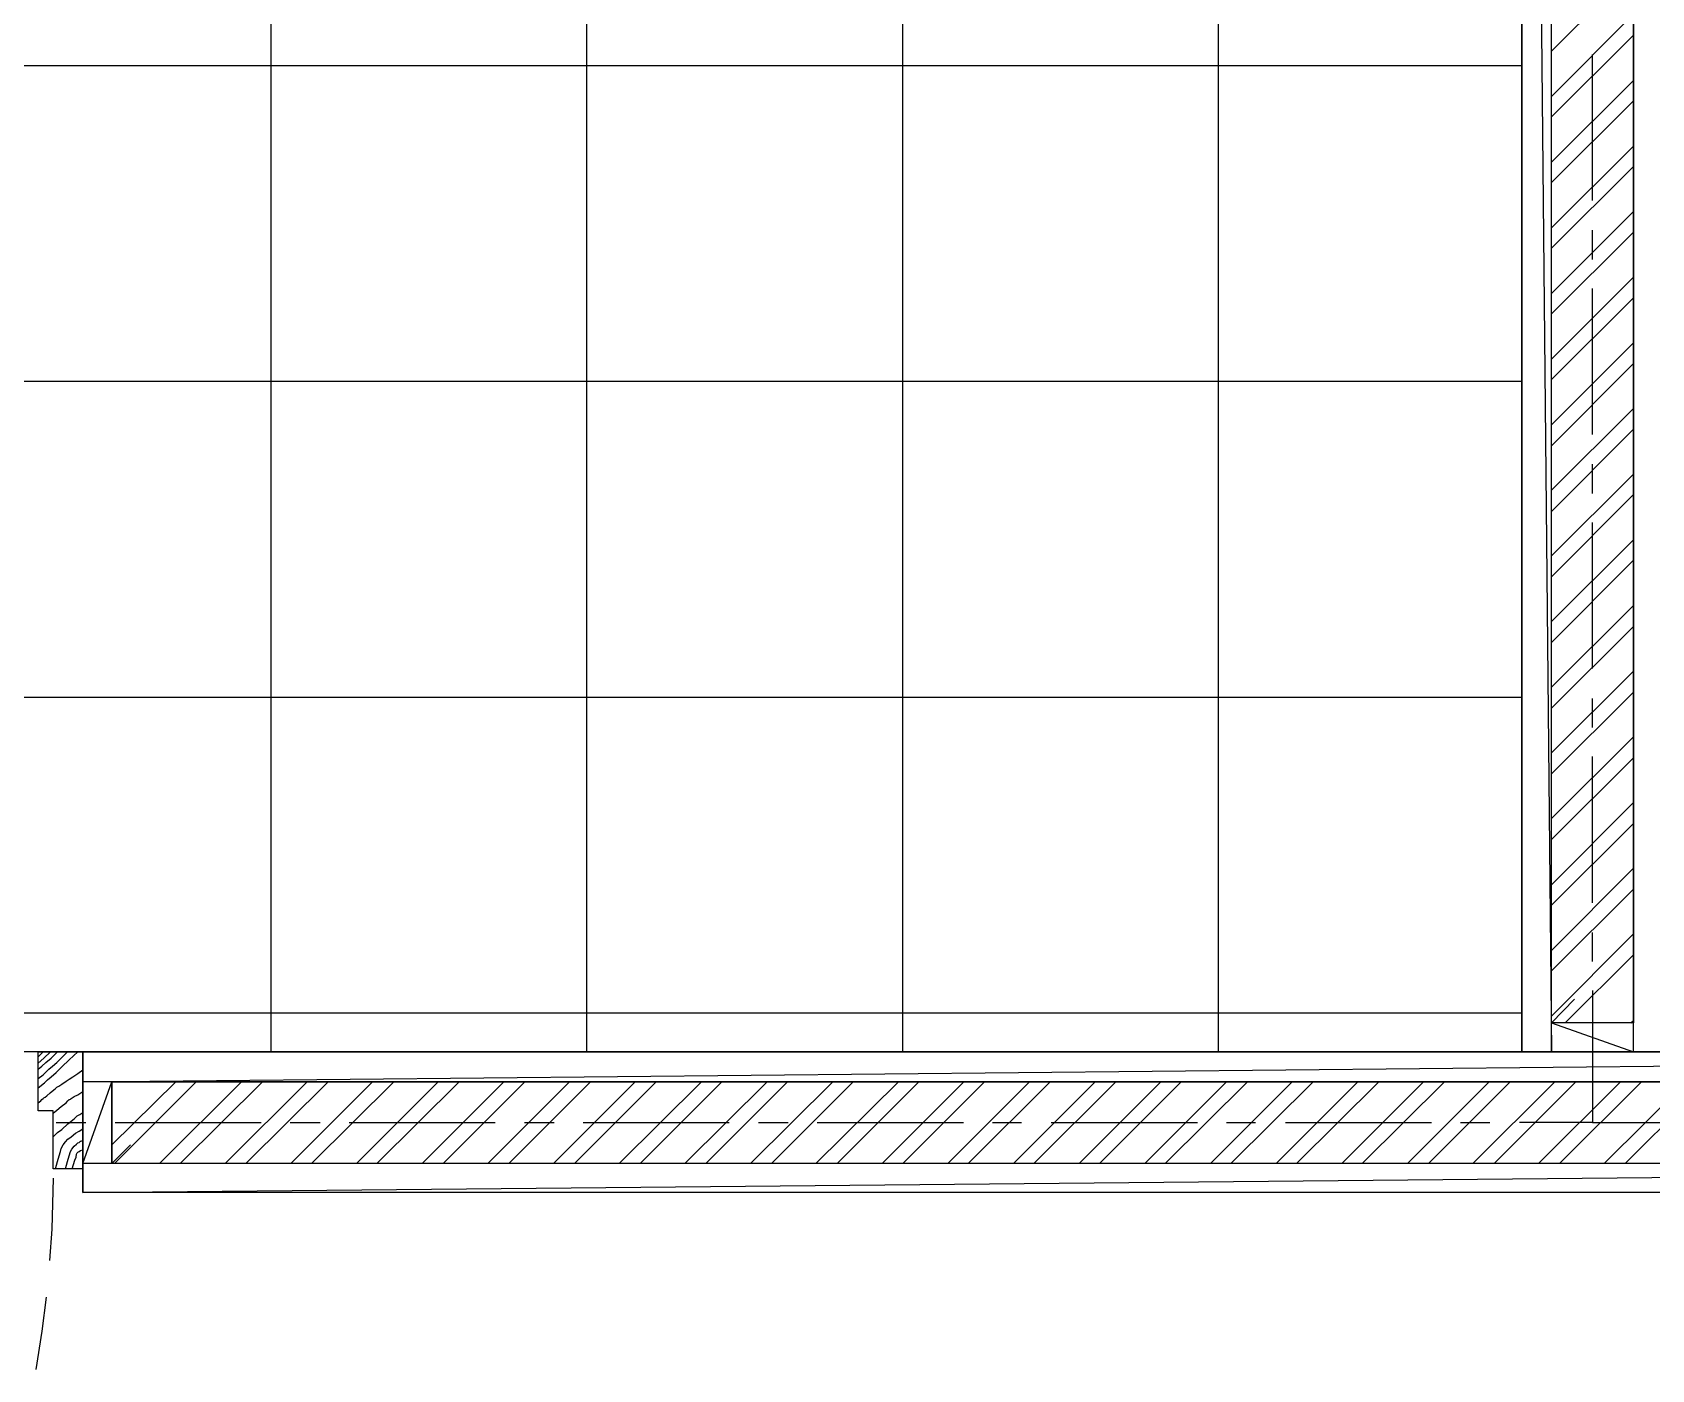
# Model space of a CAD drawing. Header units: millimetres. Extents: x 7649 to 34105, y 3983 to 25377.
# Drawn here: x 22291 to 23674, y 17785 to 18928 of the extents above; entities that cross this region are included whole.
import ezdxf

# ---------------------------------------------------------------- set-up
doc = ezdxf.new("R2010")
doc.units = ezdxf.units.MM

msp = doc.modelspace()

# ---------------------------------------------------------------- linework, layer by layer
at = {"layer": 'GEOMETRY', "color": 7}
for p, q in [((22494.69861, 18056.93056), (22494.69861, 20636.61806)), ((22764.57361, 18056.93056), (22764.57361, 20636.61806)), ((23034.44861, 18056.93056), (23034.44861, 20636.61806)), ((23304.32361, 18056.93056), (23304.32361, 20636.61806)), ((23563.61528, 18056.93056), (23563.61528, 20636.61806)), ((23563.61528, 20636.61806), (23589.01528, 18056.93056)), ((23563.61528, 20636.61806), (23589.01528, 18056.93056)), ((23589.01528, 18056.93056), (23589.01528, 20636.61806)), ((23658.86528, 18056.93056), (23658.86528, 20636.61806)), ((23589.01528, 18912.06389), (23658.86528, 18981.91389)), ((23589.01528, 18873.43472), (23658.86528, 18943.81389)), ((23589.01528, 18855.97222), (23658.86528, 18925.82222)), ((23623.94028, 18784.53472), (23623.94028, 18909.41806)), ((21283.96528, 18899.89306), (23563.61528, 18899.89306)), ((23589.01528, 18817.34306), (23658.86528, 18887.19306)), ((23589.01528, 18799.88056), (23658.86528, 18869.73056)), ((23589.01528, 18761.25139), (23658.86528, 18831.10139)), ((23589.01528, 18743.78889), (23658.86528, 18813.63889)), ((23589.01528, 18705.15972), (23658.86528, 18775.00972)), ((23589.01528, 18687.69722), (23658.86528, 18757.54722)), ((23623.94028, 18734.26389), (23623.94028, 18759.13472)), ((23589.01528, 18649.06806), (23658.86528, 18718.91806)), ((23623.94028, 18584.50972), (23623.94028, 18709.39306)), ((23589.01528, 18631.60556), (23658.86528, 18701.45556)), ((23589.01528, 18592.97639), (23658.86528, 18662.82639)), ((23589.01528, 18574.98472), (23658.86528, 18645.36389)), ((21283.96528, 18630.01806), (23563.61528, 18630.01806)), ((23589.01528, 18536.88472), (23658.86528, 18606.73472)), ((23589.01528, 18518.89306), (23658.86528, 18589.27222)), ((23623.94028, 18534.23889), (23623.94028, 18559.10972)), ((23589.01528, 18480.79306), (23658.86528, 18550.64306)), ((23589.01528, 18462.80139), (23658.86528, 18533.18056)), ((23623.94028, 18384.48472), (23623.94028, 18509.36806)), ((23589.01528, 18424.70139), (23658.86528, 18494.55139)), ((23589.01528, 18406.70972), (23658.86528, 18477.08889)), ((23589.01528, 18368.60972), (23658.86528, 18438.45972)), ((23589.01528, 18350.61806), (23658.86528, 18420.46806)), ((23589.01528, 18312.51806), (23658.86528, 18382.36806)), ((23589.01528, 18294.52639), (23658.86528, 18364.37639)), ((21283.96528, 18360.14306), (23563.61528, 18360.14306)), ((23623.94028, 18334.21389), (23623.94028, 18359.08472)), ((23589.01528, 18256.42639), (23658.86528, 18326.27639)), ((23589.01528, 18238.43472), (23658.86528, 18308.28472)), ((23623.94028, 18184.45972), (23623.94028, 18309.34306)), ((23589.01528, 18199.80556), (23658.86528, 18270.18472)), ((23589.01528, 18182.34306), (23658.86528, 18252.19306)), ((23589.01528, 18143.71389), (23658.86528, 18214.09306)), ((23589.01528, 18126.25139), (23658.86528, 18196.10139)), ((23589.01528, 18087.62222), (23658.86528, 18158.00139)), ((23623.94028, 18134.18889), (23623.94028, 18159.05972)), ((23600.65694, 18081.80139), (23658.86528, 18140.00972)), ((23589.01528, 18081.80139), (23608.59444, 18101.90972)), ((23623.94028, 18109.31806), (23623.94028, 17996.60556)), ((21283.96528, 18090.26806), (23563.61528, 18090.26806)), ((23589.01528, 18056.93056), (23589.01528, 18081.80139)), ((23589.01528, 18081.80139), (23658.86528, 18056.93056)), ((23589.01528, 18081.80139), (23658.86528, 18056.93056)), ((23658.86528, 18081.80139), (23589.01528, 18081.80139)), ((23656.74861, 18081.80139), (23658.86528, 18083.91806)), ((23658.86528, 18056.93056), (23658.86528, 18081.80139)), ((22295.73194, 18006.65972), (22295.73194, 18056.93056)), ((22295.73194, 18056.93056), (22333.83194, 18056.93056)), ((22295.73194, 18052.69722), (22299.96528, 18056.93056)), ((22295.73194, 18047.40556), (22300.49444, 18051.63889)), ((22295.73194, 18042.11389), (22298.90694, 18044.75972)), ((22298.90694, 18044.75972), (22302.08194, 18047.93472)), ((22300.49444, 18051.63889), (22306.31528, 18056.93056)), ((22302.08194, 18047.93472), (22306.84444, 18051.63889)), ((22304.72778, 18042.11389), (22307.90278, 18044.75972)), ((22306.84444, 18051.63889), (22312.13611, 18056.93056)), ((22307.90278, 18044.75972), (22311.60694, 18047.93472)), ((22311.60694, 18047.93472), (22315.84028, 18052.16806)), ((22315.84028, 18052.16806), (22320.60278, 18056.93056)), ((22315.84028, 18044.23056), (22322.19028, 18050.05139)), ((22322.19028, 18050.05139), (22329.59861, 18056.93056)), ((22333.83194, 18031.53056), (24914.04861, 18056.93056)), ((22333.83194, 18031.53056), (24914.04861, 18056.93056)), ((24914.04861, 18056.93056), (22333.83194, 18056.93056)), ((22333.83194, 18056.93056), (22333.83194, 18031.53056)), ((22333.83194, 18056.93056), (22333.83194, 17956.91806)), ((23589.01528, 18056.93056), (23563.61528, 18056.93056)), ((23658.86528, 18056.93056), (23589.01528, 18056.93056)), ((23683.73611, 18056.93056), (23658.86528, 18056.93056)), ((22295.73194, 18034.17639), (22299.96528, 18037.35139)), ((22299.96528, 18037.35139), (22304.72778, 18042.11389)), ((22301.02361, 18030.47222), (22303.66944, 18033.11806)), ((22303.66944, 18033.11806), (22306.84444, 18035.76389)), ((22306.84444, 18035.76389), (22311.07778, 18039.46806)), ((22311.07778, 18039.46806), (22315.84028, 18044.23056)), ((22315.84028, 18029.41389), (22319.54444, 18032.05972)), ((22319.54444, 18032.05972), (22322.19028, 18033.64722)), ((22322.19028, 18033.64722), (22325.36528, 18035.76389)), ((22325.36528, 18035.76389), (22329.59861, 18038.40972)), ((22329.59861, 18038.40972), (22333.83194, 18041.58472)), ((22333.83194, 17961.68056), (22358.70278, 18031.53056)), ((22333.83194, 17961.68056), (22358.70278, 18031.53056)), ((22358.70278, 18031.53056), (22333.83194, 18031.53056)), ((22333.83194, 18031.53056), (22333.83194, 17961.68056)), ((24914.04861, 18031.53056), (22333.83194, 18031.53056)), ((22358.70278, 18031.53056), (22358.70278, 17961.68056)), ((22358.70278, 17977.55556), (22413.20694, 18031.53056)), ((22360.81944, 17961.68056), (22430.66944, 18031.53056)), ((22399.44861, 17961.68056), (22469.29861, 18031.53056)), ((22416.91111, 17961.68056), (22487.29028, 18031.53056)), ((22455.54028, 17961.68056), (22525.39028, 18031.53056)), ((22473.00278, 17961.68056), (22543.38194, 18031.53056)), ((22511.63194, 17961.68056), (22581.48194, 18031.53056)), ((22529.09444, 17961.68056), (22599.47361, 18031.53056)), ((22567.72361, 17961.68056), (22637.57361, 18031.53056)), ((22585.18611, 17961.68056), (22655.56528, 18031.53056)), ((22623.81528, 17961.68056), (22693.66528, 18031.53056)), ((22641.80694, 17961.68056), (22711.65694, 18031.53056)), ((22679.90694, 17961.68056), (22749.75694, 18031.53056)), ((22697.89861, 17961.68056), (22767.74861, 18031.53056)), ((22735.99861, 17961.68056), (22805.84861, 18031.53056)), ((22753.99028, 17961.68056), (22823.84028, 18031.53056)), ((22792.09028, 17961.68056), (22862.46944, 18031.53056)), ((22810.08194, 17961.68056), (22879.93194, 18031.53056)), ((22848.18194, 17961.68056), (22918.56111, 18031.53056)), ((22866.17361, 17961.68056), (22936.02361, 18031.53056)), ((22904.27361, 17961.68056), (22974.65278, 18031.53056)), ((22922.26528, 17961.68056), (22992.11528, 18031.53056)), ((22960.36528, 17961.68056), (23030.74444, 18031.53056)), ((22978.35694, 17961.68056), (23048.20694, 18031.53056)), ((23016.98611, 17961.68056), (23086.83611, 18031.53056)), ((23034.44861, 17961.68056), (23104.29861, 18031.53056)), ((23073.07778, 17961.68056), (23142.92778, 18031.53056)), ((23090.54028, 17961.68056), (23160.39028, 18031.53056)), ((23129.16944, 17961.68056), (23199.01944, 18031.53056)), ((23146.63194, 17961.68056), (23216.48194, 18031.53056)), ((23185.26111, 17961.68056), (23255.11111, 18031.53056)), ((23202.72361, 17961.68056), (23272.57361, 18031.53056)), ((23241.35278, 17961.68056), (23311.20278, 18031.53056)), ((23258.81528, 17961.68056), (23329.19444, 18031.53056)), ((23297.44444, 17961.68056), (23367.29444, 18031.53056)), ((23314.90694, 17961.68056), (23385.28611, 18031.53056)), ((23353.53611, 17961.68056), (23423.38611, 18031.53056)), ((23370.99861, 17961.68056), (23441.37778, 18031.53056)), ((23409.62778, 17961.68056), (23479.47778, 18031.53056)), ((23427.09028, 17961.68056), (23497.46944, 18031.53056)), ((23465.71944, 17961.68056), (23535.56944, 18031.53056)), ((23483.71111, 17961.68056), (23553.56111, 18031.53056)), ((23521.81111, 17961.68056), (23591.66111, 18031.53056)), ((23539.80278, 17961.68056), (23609.65278, 18031.53056)), ((23577.90278, 17961.68056), (23647.75278, 18031.53056)), ((23595.89444, 17961.68056), (23665.74444, 18031.53056)), ((23633.99444, 17961.68056), (23704.37361, 18031.53056)), ((23651.98611, 17961.68056), (23721.83611, 18031.53056)), ((22295.73194, 18026.23889), (22301.02361, 18030.47222)), ((22298.90694, 18016.18472), (22299.96528, 18017.24306)), ((22299.96528, 18017.24306), (22300.49444, 18017.77222)), ((22300.49444, 18017.77222), (22301.55278, 18018.30139)), ((22301.55278, 18018.30139), (22303.14028, 18019.35972)), ((22303.14028, 18019.35972), (22305.78611, 18022.00556)), ((22305.78611, 18022.00556), (22308.96111, 18024.65139)), ((22308.96111, 18024.65139), (22310.54861, 18025.70972)), ((22310.54861, 18025.70972), (22311.07778, 18026.23889)), ((22311.07778, 18026.23889), (22311.60694, 18026.76806)), ((22311.60694, 18026.76806), (22313.19444, 18027.82639)), ((22313.19444, 18027.82639), (22315.84028, 18029.41389)), ((22322.71944, 18016.18472), (22323.24861, 18016.71389)), ((22323.24861, 18016.71389), (22323.77778, 18017.24306)), ((22323.77778, 18017.24306), (22324.83611, 18017.77222)), ((22324.83611, 18017.77222), (22326.42361, 18018.83056)), ((22326.42361, 18018.83056), (22329.59861, 18020.41806)), ((22329.59861, 18020.41806), (22333.83194, 18023.06389)), ((22295.73194, 18013.53889), (22297.84861, 18015.12639)), ((22308.43194, 18006.65972), (22295.73194, 18006.65972)), ((22297.84861, 18015.12639), (22298.90694, 18016.18472)), ((22308.43194, 18004.54306), (22311.60694, 18007.18889)), ((22308.43194, 17956.91806), (22308.43194, 18006.65972)), ((22311.60694, 18007.18889), (22315.31111, 18010.36389)), ((22315.31111, 18010.36389), (22319.54444, 18013.53889)), ((22319.54444, 18013.53889), (22321.13194, 18015.12639)), ((22321.13194, 18015.12639), (22322.19028, 18016.18472)), ((22322.19028, 18016.18472), (22322.71944, 18016.18472)), ((22329.06944, 18002.42639), (22331.18611, 18003.48472)), ((22331.18611, 18003.48472), (22333.83194, 18005.07222)), ((22311.07778, 17996.60556), (22336.47778, 17996.60556)), ((22312.13611, 17988.13889), (22315.84028, 17990.78472)), ((22315.84028, 17990.78472), (22321.13194, 17995.54722)), ((22321.13194, 17995.54722), (22326.42361, 17999.78056)), ((22326.42361, 17999.78056), (22329.06944, 18002.42639)), ((22327.48194, 17987.60972), (22330.65694, 17989.19722)), ((22330.65694, 17989.19722), (22333.83194, 17991.31389)), ((22361.34861, 17996.60556), (22486.23194, 17996.60556)), ((22511.10278, 17996.60556), (22536.50278, 17996.60556)), ((22561.37361, 17996.60556), (22686.25694, 17996.60556)), ((22711.12778, 17996.60556), (22736.52778, 17996.60556)), ((22761.39861, 17996.60556), (22886.28194, 17996.60556)), ((22911.15278, 17996.60556), (22936.55278, 17996.60556)), ((22961.42361, 17996.60556), (23086.30694, 17996.60556)), ((23111.17778, 17996.60556), (23136.04861, 17996.60556)), ((23161.44861, 17996.60556), (23286.33194, 17996.60556)), ((23311.20278, 17996.60556), (23336.07361, 17996.60556)), ((23361.47361, 17996.60556), (23486.35694, 17996.60556)), ((23511.22778, 17996.60556), (23536.09861, 17996.60556)), ((23623.94028, 17996.60556), (23561.49861, 17996.60556)), ((23623.94028, 17996.60556), (23686.38194, 17996.60556)), ((22308.43194, 17984.43472), (22312.13611, 17988.13889)), ((22315.31111, 17974.38056), (22316.89861, 17977.55556)), ((22316.89861, 17977.55556), (22319.01528, 17980.20139)), ((22319.01528, 17980.20139), (22321.13194, 17982.31806)), ((22321.13194, 17982.31806), (22323.77778, 17984.43472)), ((22323.77778, 17984.43472), (22327.48194, 17987.60972)), ((22324.30694, 17973.85139), (22326.42361, 17976.49722)), ((22326.42361, 17976.49722), (22328.54028, 17978.08472)), ((22328.54028, 17978.08472), (22329.59861, 17979.14306)), ((22329.59861, 17979.14306), (22330.65694, 17979.67222)), ((22330.65694, 17979.67222), (22331.18611, 17980.20139)), ((22331.18611, 17980.20139), (22331.71528, 17980.73056)), ((22331.71528, 17980.73056), (22332.24444, 17980.73056)), ((22332.24444, 17980.73056), (22333.83194, 17981.25972)), ((22358.70278, 17961.68056), (22374.57778, 17977.55556)), ((22310.54861, 17956.91806), (22312.13611, 17963.26806)), ((22312.13611, 17963.26806), (22313.72361, 17968.03056)), ((22313.72361, 17968.03056), (22314.78194, 17971.73472)), ((22314.78194, 17971.73472), (22315.31111, 17974.38056)), ((22319.01528, 17956.91806), (22320.60278, 17963.26806)), ((22320.60278, 17963.26806), (22322.19028, 17968.03056)), ((22322.19028, 17968.03056), (22323.24861, 17971.73472)), ((22323.24861, 17971.73472), (22324.30694, 17973.85139)), ((22324.83611, 17956.91806), (22326.95278, 17964.32639)), ((22326.95278, 17964.32639), (22328.01111, 17966.97222)), ((22328.01111, 17966.97222), (22328.54028, 17969.61806)), ((22328.54028, 17969.61806), (22329.06944, 17970.67639)), ((22329.06944, 17970.67639), (22329.59861, 17971.20556)), ((22329.59861, 17971.20556), (22330.65694, 17971.73472)), ((22330.65694, 17971.73472), (22331.71528, 17972.79306)), ((22331.71528, 17972.79306), (22333.83194, 17973.32222)), ((22333.83194, 17936.80972), (24914.04861, 17961.68056)), ((22333.83194, 17936.80972), (24914.04861, 17961.68056)), ((24914.04861, 17961.68056), (22333.83194, 17961.68056)), ((22333.83194, 17961.68056), (22333.83194, 17936.80972)), ((22358.70278, 17961.68056), (22333.83194, 17961.68056)), ((22308.43194, 17948.98056), (22307.37361, 17905.58889)), ((22333.83194, 17956.91806), (22308.43194, 17956.91806)), ((24914.04861, 17936.80972), (22333.83194, 17936.80972)), ((22307.37361, 17905.58889), (22305.25694, 17878.60139)), ((22302.61111, 17847.38056), (22298.90694, 17818.27639)), ((22298.90694, 17818.27639), (22293.61528, 17785.46806))]:
    msp.add_line(p, q, dxfattribs=at)
at = {"layer": 'RECTANGLES', "color": 7}
for p, q in [((23563.61528, 18056.93056), (23563.61528, 20636.61806)), ((23563.61528, 20636.61806), (23563.61528, 18056.93056)), ((23589.01528, 18081.80139), (23589.01528, 20611.74722)), ((23658.86528, 20611.74722), (23658.86528, 18081.80139)), ((23658.86528, 18081.80139), (23589.01528, 18081.80139)), ((23563.61528, 18056.93056), (21283.96528, 18056.93056)), ((22333.83194, 18056.93056), (24914.04861, 18056.93056)), ((22333.83194, 17936.80972), (22333.83194, 18056.93056)), ((23683.73611, 18056.93056), (23563.61528, 18056.93056)), ((22358.70278, 18031.53056), (24888.64861, 18031.53056)), ((22358.70278, 17961.68056), (22358.70278, 18031.53056)), ((24888.64861, 17961.68056), (22358.70278, 17961.68056)), ((24914.04861, 17936.80972), (22333.83194, 17936.80972))]:
    msp.add_line(p, q, dxfattribs=at)

doc.saveas('drawing.dxf')
